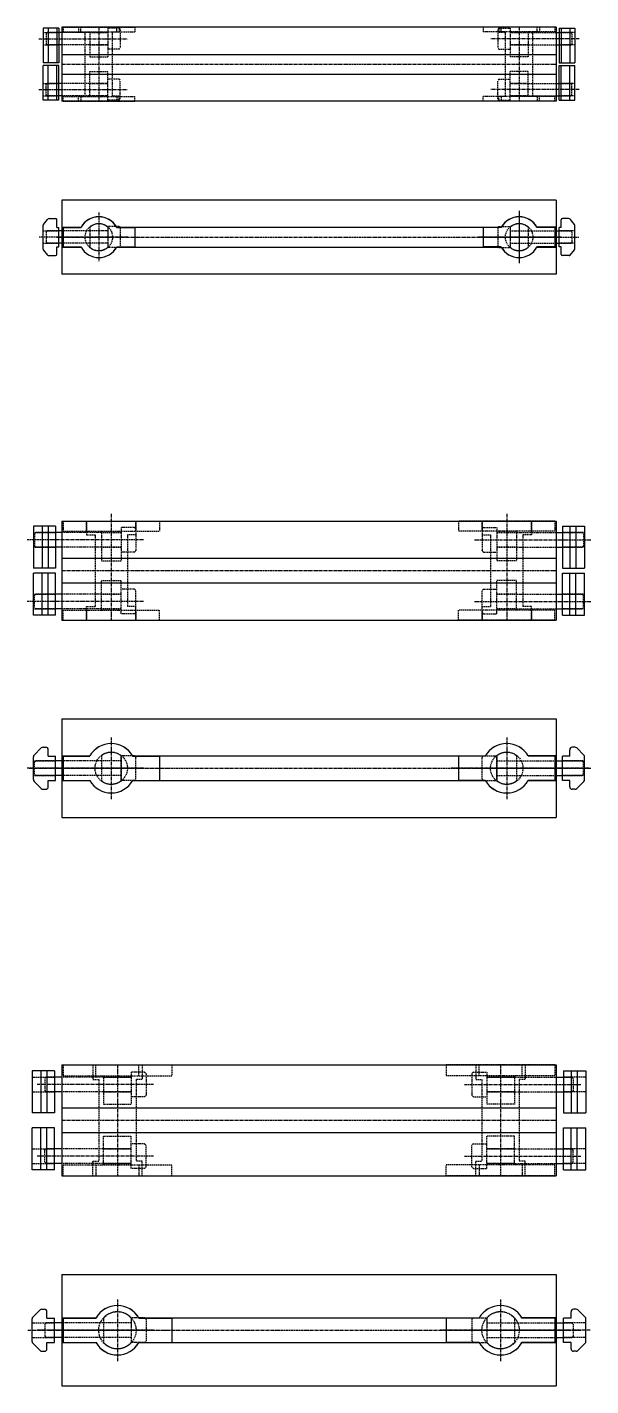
# Model space of a CAD drawing. Extents: x 11 to 684, y 12 to 652.
# Drawn here: x 456 to 684, y 102 to 652 of the extents above; entities that cross this region are included whole.
import ezdxf

# ---------------------------------------------------------------- set-up
doc = ezdxf.new("R2010")
doc.units = 0
doc.linetypes.add('CENTER', pattern=[2, 1.25, -0.25, 0.25, -0.25])
doc.linetypes.add('DASHED', pattern=[0.75, 0.5, -0.25])
doc.layers.get('0').update_dxf_attribs({"linetype": 'CONTINUOUS'})
doc.layers.add('CENTER', color=1, linetype='CENTER')

msp = doc.modelspace()

# ---------------------------------------------------------------- linework, layer by layer
at = {"color": 7, "linetype": 'CONTINUOUS'}
for p, q in [((469.26, 651.69), (462.96, 651.69)), ((462.96, 651.69), (462.96, 637.69)), ((464.96, 651.69), (464.96, 637.69)), ((468.46, 651.69), (468.46, 637.69)), ((469.26, 651.69), (469.26, 637.69)), ((470.46, 649.94), (469.26, 649.94)), ((670.46, 652.14), (470.46, 652.14)), ((470.46, 652.14), (470.46, 622.14)), ((670.46, 652.14), (670.46, 622.14)), ((670.46, 649.94), (671.66, 649.94)), ((671.66, 651.69), (677.96, 651.69)), ((671.66, 651.69), (671.66, 637.69)), ((672.46, 651.69), (672.46, 637.69)), ((675.96, 651.69), (675.96, 637.69)), ((677.96, 651.69), (677.96, 637.69)), ((470.46, 644.94), (469.26, 644.94)), ((670.46, 644.94), (671.66, 644.94)), ((470.46, 641.14), (670.46, 641.14)), ((469.26, 637.69), (462.96, 637.69)), ((469.26, 636.59), (462.96, 636.59)), ((462.96, 622.59), (462.96, 636.59)), ((464.96, 622.59), (464.96, 636.59)), ((468.46, 622.59), (468.46, 636.59)), ((469.26, 622.59), (469.26, 636.59)), ((470.46, 633.14), (670.46, 633.14)), ((671.66, 637.69), (677.96, 637.69)), ((671.66, 636.59), (677.96, 636.59)), ((671.66, 622.59), (671.66, 636.59)), ((672.46, 622.59), (672.46, 636.59)), ((675.96, 622.59), (675.96, 636.59)), ((677.96, 622.59), (677.96, 636.59)), ((470.46, 629.34), (469.26, 629.34)), ((670.46, 629.34), (671.66, 629.34)), ((469.26, 622.59), (462.96, 622.59)), ((470.46, 624.34), (469.26, 624.34)), ((670.46, 622.14), (470.46, 622.14)), ((670.46, 624.34), (671.66, 624.34)), ((671.66, 622.59), (677.96, 622.59)), ((670.46, 582.14), (470.46, 582.14)), ((470.46, 582.14), (470.46, 552.14)), ((670.46, 582.14), (670.46, 552.14)), ((463.07, 572.27), (464.66, 574.26)), ((465.44, 574.64), (467.96, 574.64)), ((468.46, 571.04), (468.46, 574.14)), ((672.46, 571.04), (672.46, 574.14)), ((675.48, 574.64), (672.96, 574.64)), ((677.85, 572.27), (676.26, 574.26)), ((462.96, 562.31), (462.96, 571.96)), ((468.46, 571.04), (469.26, 571.04)), ((469.26, 563.24), (469.26, 571.04)), ((470.96, 569.64), (469.26, 569.64)), ((470.46, 571.14), (478.25, 571.14)), ((470.96, 571.09), (470.96, 563.19)), ((470.96, 571.09), (478.24, 571.09)), ((492.68, 571.14), (648.25, 571.14)), ((492.68, 571.09), (499.96, 571.09)), ((499.96, 571.09), (499.96, 563.19)), ((640.96, 571.09), (640.96, 563.19)), ((648.24, 571.09), (640.96, 571.09)), ((670.46, 571.14), (662.68, 571.14)), ((662.68, 571.14), (670.46, 571.14)), ((669.96, 571.09), (662.68, 571.09)), ((669.96, 571.09), (669.96, 563.19)), ((669.96, 569.64), (671.66, 569.64)), ((671.66, 563.24), (671.66, 571.04)), ((672.46, 571.04), (671.66, 571.04)), ((677.96, 562.31), (677.96, 571.96)), ((464.81, 559.82), (463.07, 562)), ((468.46, 560.14), (468.46, 563.24)), ((468.46, 563.24), (469.26, 563.24)), ((470.96, 564.64), (469.26, 564.64)), ((470.46, 563.14), (478.25, 563.14)), ((470.96, 563.19), (478.2, 563.19)), ((492.68, 563.14), (648.25, 563.14)), ((492.73, 563.19), (499.96, 563.19)), ((648.2, 563.19), (640.96, 563.19)), ((670.46, 563.14), (662.68, 563.14)), ((662.68, 563.14), (670.46, 563.14)), ((669.96, 563.19), (662.73, 563.19)), ((669.96, 564.64), (671.66, 564.64)), ((672.46, 563.24), (671.66, 563.24)), ((672.46, 560.14), (672.46, 563.24)), ((676.11, 559.82), (677.85, 562)), ((465.2, 559.64), (467.96, 559.64)), ((675.72, 559.64), (672.96, 559.64)), ((670.46, 552.14), (470.46, 552.14)), ((470.46, 452.14), (670.46, 452.14)), ((470.46, 452.14), (470.46, 412.14)), ((670.46, 452.14), (670.46, 412.14)), ((458.96, 450.14), (458.96, 433.14)), ((467.96, 450.14), (458.96, 450.14)), ((462.46, 450.14), (462.46, 433.14)), ((464.96, 450.14), (464.96, 433.14)), ((467.96, 450.14), (467.96, 433.14)), ((470.46, 447.64), (467.96, 447.64)), ((670.46, 447.64), (672.96, 447.64)), ((672.96, 450.14), (672.96, 433.14)), ((672.96, 450.14), (681.96, 450.14)), ((675.96, 450.14), (675.96, 433.14)), ((678.46, 450.14), (678.46, 433.14)), ((681.96, 450.14), (681.96, 433.14)), ((470.46, 441.64), (467.96, 441.64)), ((670.46, 441.64), (672.96, 441.64)), ((470.46, 437.14), (670.46, 437.14)), ((467.96, 433.14), (458.96, 433.14)), ((458.96, 414.14), (458.96, 431.14)), ((467.96, 431.14), (458.96, 431.14)), ((462.46, 414.14), (462.46, 431.14)), ((464.96, 414.14), (464.96, 431.14)), ((467.96, 414.14), (467.96, 431.14)), ((672.96, 433.14), (681.96, 433.14)), ((672.96, 414.14), (672.96, 431.14)), ((672.96, 431.14), (681.96, 431.14)), ((675.96, 414.14), (675.96, 431.14)), ((678.46, 414.14), (678.46, 431.14)), ((681.96, 414.14), (681.96, 431.14)), ((470.46, 427.14), (670.46, 427.14)), ((470.46, 422.64), (467.96, 422.64)), ((670.46, 422.64), (672.96, 422.64)), ((467.96, 414.14), (458.96, 414.14)), ((470.46, 416.64), (467.96, 416.64)), ((670.46, 416.64), (672.96, 416.64)), ((672.96, 414.14), (681.96, 414.14)), ((470.46, 412.14), (670.46, 412.14)), ((470.46, 372.14), (670.46, 372.14)), ((470.46, 372.14), (470.46, 332.14)), ((670.46, 372.14), (670.46, 332.14)), ((462.17, 360.34), (459.26, 357.43)), ((462.88, 360.64), (463.96, 360.64)), ((464.96, 357.04), (464.96, 359.64)), ((675.96, 357.04), (675.96, 359.64)), ((678.05, 360.64), (676.96, 360.64)), ((678.76, 360.34), (681.67, 357.43)), ((458.96, 347.55), (458.96, 356.74)), ((464.96, 357.04), (467.96, 357.04)), ((467.96, 347.24), (467.96, 357.04)), ((470.96, 355.14), (467.96, 355.14)), ((470.46, 357.14), (481.8, 357.14)), ((470.96, 357.09), (470.96, 347.19)), ((470.96, 357.09), (481.77, 357.09)), ((499.12, 357.14), (641.8, 357.14)), ((499.15, 357.09), (509.96, 357.09)), ((509.96, 357.09), (509.96, 347.19)), ((630.96, 357.09), (630.96, 347.19)), ((641.77, 357.09), (630.96, 357.09)), ((670.46, 357.14), (659.12, 357.14)), ((659.12, 357.14), (670.46, 357.14)), ((669.96, 357.09), (659.15, 357.09)), ((669.96, 357.09), (669.96, 347.19)), ((669.96, 355.14), (672.96, 355.14)), ((675.96, 357.04), (672.96, 357.04)), ((672.96, 347.24), (672.96, 357.04)), ((681.96, 347.55), (681.96, 356.74)), ((462.17, 343.93), (459.26, 346.84)), ((464.96, 347.24), (467.96, 347.24)), ((464.96, 344.64), (464.96, 347.24)), ((470.96, 349.14), (467.96, 349.14)), ((470.46, 347.14), (481.8, 347.14)), ((470.96, 347.19), (481.77, 347.19)), ((499.12, 347.14), (641.8, 347.14)), ((499.15, 347.19), (509.96, 347.19)), ((641.77, 347.19), (630.96, 347.19)), ((670.46, 347.14), (659.12, 347.14)), ((659.12, 347.14), (670.46, 347.14)), ((669.96, 347.19), (659.15, 347.19)), ((669.96, 349.14), (672.96, 349.14)), ((675.96, 347.24), (672.96, 347.24)), ((675.96, 344.64), (675.96, 347.24)), ((678.75, 343.93), (681.67, 346.84)), ((462.88, 343.64), (463.96, 343.64)), ((678.05, 343.64), (676.96, 343.64)), ((470.46, 332.14), (670.46, 332.14)), ((470.46, 232.14), (670.46, 232.14)), ((470.46, 232.14), (470.46, 187.14)), ((670.46, 232.14), (670.46, 187.14)), ((458.46, 229.64), (458.46, 212.64)), ((467.46, 229.64), (458.46, 229.64)), ((461.96, 229.64), (461.96, 212.64)), ((464.46, 229.64), (464.46, 212.64)), ((467.46, 229.64), (467.46, 212.64)), ((470.46, 227.14), (467.46, 227.14)), ((670.46, 227.14), (673.46, 227.14)), ((673.46, 229.64), (673.46, 212.64)), ((673.46, 229.64), (682.46, 229.64)), ((676.46, 229.64), (676.46, 212.64)), ((678.96, 229.64), (678.96, 212.64)), ((682.46, 229.64), (682.46, 212.64)), ((470.46, 221.14), (467.46, 221.14)), ((670.46, 221.14), (673.46, 221.14)), ((470.46, 214.64), (670.46, 214.64)), ((467.46, 212.64), (458.46, 212.64)), ((673.46, 212.64), (682.46, 212.64)), ((458.46, 189.64), (458.46, 206.64)), ((467.46, 206.64), (458.46, 206.64)), ((461.96, 189.64), (461.96, 206.64)), ((464.46, 189.64), (464.46, 206.64)), ((467.46, 189.64), (467.46, 206.64)), ((470.46, 204.64), (670.46, 204.64)), ((673.46, 189.64), (673.46, 206.64)), ((673.46, 206.64), (682.46, 206.64)), ((676.46, 189.64), (676.46, 206.64)), ((678.96, 189.64), (678.96, 206.64)), ((682.46, 189.64), (682.46, 206.64)), ((470.46, 198.14), (467.46, 198.14)), ((670.46, 198.14), (673.46, 198.14)), ((467.46, 189.64), (458.46, 189.64)), ((470.46, 192.14), (467.46, 192.14)), ((470.46, 187.14), (670.46, 187.14)), ((670.46, 192.14), (673.46, 192.14)), ((673.46, 189.64), (682.46, 189.64)), ((470.46, 147.14), (670.46, 147.14)), ((470.46, 147.14), (470.46, 102.14)), ((670.46, 147.14), (670.46, 102.14)), ((461.67, 132.84), (458.76, 129.93)), ((462.38, 133.14), (463.46, 133.14)), ((464.46, 129.54), (464.46, 132.14)), ((676.46, 129.54), (676.46, 132.14)), ((678.55, 133.14), (677.46, 133.14)), ((679.26, 132.84), (682.17, 129.93)), ((458.46, 120.05), (458.46, 129.24)), ((464.46, 129.54), (467.46, 129.54)), ((467.46, 119.74), (467.46, 129.54)), ((470.96, 127.64), (467.46, 127.64)), ((470.46, 129.64), (484.3, 129.64)), ((470.96, 129.59), (470.96, 119.69)), ((470.96, 129.59), (484.27, 129.59)), ((501.62, 129.64), (639.3, 129.64)), ((501.65, 129.59), (514.96, 129.59)), ((514.96, 129.59), (514.96, 119.69)), ((625.96, 129.59), (625.96, 119.69)), ((639.27, 129.59), (625.96, 129.59)), ((670.46, 129.64), (656.62, 129.64)), ((656.62, 129.64), (670.46, 129.64)), ((669.96, 129.59), (656.65, 129.59)), ((669.96, 129.59), (669.96, 119.69)), ((669.96, 127.64), (673.46, 127.64)), ((676.46, 129.54), (673.46, 129.54)), ((673.46, 119.74), (673.46, 129.54)), ((682.46, 120.05), (682.46, 129.24)), ((470.96, 121.64), (467.46, 121.64)), ((669.96, 121.64), (673.46, 121.64)), ((461.67, 116.43), (458.76, 119.34)), ((462.38, 116.14), (463.46, 116.14)), ((464.46, 119.74), (467.46, 119.74)), ((464.46, 117.14), (464.46, 119.74)), ((470.46, 119.64), (484.3, 119.64)), ((470.96, 119.69), (484.27, 119.69)), ((501.62, 119.64), (639.3, 119.64)), ((501.65, 119.69), (514.96, 119.69)), ((639.27, 119.69), (625.96, 119.69)), ((670.46, 119.64), (656.62, 119.64)), ((656.62, 119.64), (670.46, 119.64)), ((669.96, 119.69), (656.65, 119.69)), ((676.46, 119.74), (673.46, 119.74)), ((676.46, 117.14), (676.46, 119.74)), ((678.55, 116.14), (677.46, 116.14)), ((679.25, 116.43), (682.17, 119.34)), ((470.46, 102.14), (670.46, 102.14))]:
    msp.add_line(p, q, dxfattribs=at)
at = {"color": 3, "linetype": 'DASHED'}
for p, q in [((462.96, 649.94), (469.26, 649.94)), ((464.55, 649.94), (464.11, 649.5)), ((464.11, 649.5), (464.11, 645.37)), ((469.26, 649.94), (464.55, 649.94)), ((489.11, 649.94), (470.46, 649.94)), ((470.96, 652.14), (499.96, 652.14)), ((470.96, 652.14), (470.96, 650.24)), ((470.96, 650.24), (499.96, 650.24)), ((477.21, 652.14), (477.21, 650.14)), ((477.21, 650.14), (479.91, 650.14)), ((478.2, 650.24), (478.2, 652.14)), ((479.91, 624.14), (479.91, 650.14)), ((481.81, 650.24), (481.81, 640.14)), ((481.81, 649.94), (489.11, 649.94)), ((493.61, 651.69), (489.11, 651.69)), ((489.11, 651.69), (489.11, 643.19)), ((489.11, 650.24), (489.11, 640.14)), ((491.01, 624.14), (491.01, 650.14)), ((493.71, 650.14), (491.01, 650.14)), ((492.73, 650.24), (492.73, 652.14)), ((493.61, 651.69), (494.11, 651.19)), ((493.71, 652.14), (493.71, 650.14)), ((494.11, 651.19), (494.11, 643.69)), ((499.96, 652.14), (499.96, 650.24)), ((669.96, 652.14), (640.96, 652.14)), ((640.96, 652.14), (640.96, 650.24)), ((669.96, 650.24), (640.96, 650.24)), ((647.31, 651.69), (646.81, 651.19)), ((646.81, 651.19), (646.81, 643.69)), ((647.21, 652.14), (647.21, 650.14)), ((647.21, 650.14), (649.91, 650.14)), ((647.31, 651.69), (651.81, 651.69)), ((648.2, 650.24), (648.2, 652.14)), ((649.91, 624.14), (649.91, 650.14)), ((651.81, 651.69), (651.81, 643.19)), ((651.81, 650.24), (651.81, 640.14)), ((659.11, 649.94), (651.81, 649.94)), ((651.81, 649.94), (670.46, 649.94)), ((659.11, 650.24), (659.11, 640.14)), ((661.01, 624.14), (661.01, 650.14)), ((663.71, 650.14), (661.01, 650.14)), ((662.73, 650.24), (662.73, 652.14)), ((663.71, 652.14), (663.71, 650.14)), ((669.96, 652.14), (669.96, 650.24)), ((671.66, 649.94), (676.38, 649.94)), ((677.96, 649.94), (671.66, 649.94)), ((676.38, 649.94), (676.81, 649.5)), ((676.81, 649.5), (676.81, 645.37)), ((462.96, 644.94), (469.26, 644.94)), ((464.55, 644.94), (464.11, 645.37)), ((469.26, 644.94), (464.55, 644.94)), ((489.11, 644.94), (470.46, 644.94)), ((481.81, 644.94), (489.11, 644.94)), ((493.61, 643.19), (494.11, 643.69)), ((647.31, 643.19), (646.81, 643.69)), ((659.11, 644.94), (651.81, 644.94)), ((651.81, 644.94), (670.46, 644.94)), ((671.66, 644.94), (676.38, 644.94)), ((677.96, 644.94), (671.66, 644.94)), ((676.38, 644.94), (676.81, 645.37)), ((481.81, 640.14), (489.11, 640.14)), ((493.61, 643.19), (489.11, 643.19)), ((647.31, 643.19), (651.81, 643.19)), ((659.11, 640.14), (651.81, 640.14)), ((481.81, 634.14), (489.11, 634.14)), ((481.81, 624.04), (481.81, 634.14)), ((489.11, 624.04), (489.11, 634.14)), ((659.11, 634.14), (651.81, 634.14)), ((651.81, 624.04), (651.81, 634.14)), ((659.11, 624.04), (659.11, 634.14)), ((462.96, 629.34), (469.26, 629.34)), ((464.55, 629.34), (464.11, 628.9)), ((464.11, 624.77), (464.11, 628.9)), ((469.26, 629.34), (464.55, 629.34)), ((489.11, 629.34), (470.46, 629.34)), ((481.81, 629.34), (489.11, 629.34)), ((493.61, 631.09), (489.11, 631.09)), ((489.11, 622.59), (489.11, 631.09)), ((493.61, 631.09), (494.11, 630.59)), ((494.11, 623.09), (494.11, 630.59)), ((647.31, 631.09), (646.81, 630.59)), ((646.81, 623.09), (646.81, 630.59)), ((647.31, 631.09), (651.81, 631.09)), ((651.81, 622.59), (651.81, 631.09)), ((659.11, 629.34), (651.81, 629.34)), ((651.81, 629.34), (670.46, 629.34)), ((671.66, 629.34), (676.38, 629.34)), ((677.96, 629.34), (671.66, 629.34)), ((676.38, 629.34), (676.81, 628.9)), ((676.81, 624.77), (676.81, 628.9)), ((462.96, 624.34), (469.26, 624.34)), ((464.55, 624.34), (464.11, 624.77)), ((469.26, 624.34), (464.55, 624.34)), ((489.11, 624.34), (470.46, 624.34)), ((470.96, 624.04), (499.96, 624.04)), ((470.96, 622.14), (470.96, 624.04)), ((470.96, 622.14), (499.96, 622.14)), ((477.21, 622.14), (477.21, 624.14)), ((477.21, 624.14), (479.91, 624.14)), ((478.2, 624.04), (478.2, 622.14)), ((481.81, 624.34), (489.11, 624.34)), ((493.61, 622.59), (489.11, 622.59)), ((493.71, 624.14), (491.01, 624.14)), ((492.73, 624.04), (492.73, 622.14)), ((493.61, 622.59), (494.11, 623.09)), ((493.71, 622.14), (493.71, 624.14)), ((499.96, 622.14), (499.96, 624.04)), ((669.96, 624.04), (640.96, 624.04)), ((640.96, 622.14), (640.96, 624.04)), ((669.96, 622.14), (640.96, 622.14)), ((647.31, 622.59), (646.81, 623.09)), ((647.21, 622.14), (647.21, 624.14)), ((647.21, 624.14), (649.91, 624.14)), ((647.31, 622.59), (651.81, 622.59)), ((648.2, 624.04), (648.2, 622.14)), ((659.11, 624.34), (651.81, 624.34)), ((651.81, 624.34), (670.46, 624.34)), ((663.71, 624.14), (661.01, 624.14)), ((662.73, 624.04), (662.73, 622.14)), ((663.71, 622.14), (663.71, 624.14)), ((669.96, 622.14), (669.96, 624.04)), ((677.96, 624.34), (671.66, 624.34)), ((671.66, 624.34), (676.38, 624.34)), ((676.38, 624.34), (676.81, 624.77)), ((462.96, 569.64), (469.26, 569.64)), ((464.55, 569.64), (464.11, 569.2)), ((464.11, 569.2), (464.11, 565.07)), ((469.26, 569.64), (464.55, 569.64)), ((489.11, 569.64), (470.96, 569.64)), ((481.81, 571.15), (481.81, 567.44)), ((481.81, 567.44), (482.11, 567.14)), ((481.81, 566.84), (482.11, 567.14)), ((481.81, 566.84), (481.81, 563.05)), ((489.11, 567.44), (488.81, 567.14)), ((489.11, 566.84), (488.81, 567.14)), ((493.61, 571.39), (489.11, 571.39)), ((489.11, 571.39), (489.11, 562.89)), ((489.11, 571.15), (489.11, 567.44)), ((489.11, 566.84), (489.11, 563.05)), ((493.61, 571.39), (494.11, 570.89)), ((494.11, 570.89), (494.11, 563.39)), ((647.31, 571.39), (646.81, 570.89)), ((646.81, 570.89), (646.81, 563.39)), ((647.31, 571.39), (651.81, 571.39)), ((651.81, 571.39), (651.81, 562.89)), ((651.81, 571.15), (651.81, 567.44)), ((651.81, 569.64), (669.96, 569.64)), ((651.81, 567.44), (652.11, 567.14)), ((651.81, 566.84), (652.11, 567.14)), ((651.81, 566.84), (651.81, 563.05)), ((659.11, 567.44), (658.81, 567.14)), ((659.11, 566.84), (658.81, 567.14)), ((659.11, 571.15), (659.11, 567.44)), ((659.11, 566.84), (659.11, 563.05)), ((671.66, 569.64), (676.38, 569.64)), ((677.96, 569.64), (671.66, 569.64)), ((676.38, 569.64), (676.81, 569.2)), ((676.81, 569.2), (676.81, 565.07)), ((462.96, 564.64), (469.26, 564.64)), ((464.55, 564.64), (464.11, 565.07)), ((469.26, 564.64), (464.55, 564.64)), ((489.11, 564.64), (470.96, 564.64)), ((493.61, 562.89), (489.11, 562.89)), ((493.61, 562.89), (494.11, 563.39)), ((647.31, 562.89), (646.81, 563.39)), ((647.31, 562.89), (651.81, 562.89)), ((651.81, 564.64), (669.96, 564.64)), ((671.66, 564.64), (676.38, 564.64)), ((677.96, 564.64), (671.66, 564.64)), ((676.38, 564.64), (676.81, 565.07)), ((470.96, 452.14), (509.96, 452.14)), ((470.96, 452.14), (470.96, 448.14)), ((480.46, 448.14), (480.46, 452.14)), ((480.46, 452.14), (480.46, 446.64)), ((500.46, 448.14), (500.46, 452.14)), ((500.46, 452.14), (500.46, 446.64)), ((509.96, 452.14), (509.96, 448.14)), ((669.96, 452.14), (630.96, 452.14)), ((630.96, 452.14), (630.96, 448.14)), ((640.46, 448.14), (640.46, 452.14)), ((640.46, 452.14), (640.46, 446.64)), ((660.46, 448.14), (660.46, 452.14)), ((660.46, 452.14), (660.46, 446.64)), ((669.96, 452.14), (669.96, 448.14)), ((458.96, 447.64), (467.96, 447.64)), ((460.01, 447.64), (459.46, 447.09)), ((459.46, 447.1), (459.46, 442.18)), ((467.96, 447.64), (460.01, 447.64)), ((494.46, 447.64), (470.46, 447.64)), ((470.96, 448.14), (509.96, 448.14)), ((480.46, 446.64), (483.91, 446.64)), ((483.91, 446.64), (483.91, 417.64)), ((486.46, 448.14), (486.46, 436.14)), ((486.46, 447.64), (494.46, 447.64)), ((494.46, 449.64), (494.46, 439.64)), ((499.86, 449.64), (494.46, 449.64)), ((494.46, 448.14), (494.46, 436.14)), ((497.01, 446.64), (497.01, 417.64)), ((500.46, 446.64), (497.01, 446.64)), ((497.16, 449.64), (497.16, 449.64)), ((498.51, 449.64), (498.51, 449.64)), ((499.86, 449.64), (500.46, 449.04)), ((500.46, 449.04), (500.46, 440.24)), ((669.96, 448.14), (630.96, 448.14)), ((641.06, 449.64), (640.46, 449.04)), ((640.46, 449.04), (640.46, 440.24)), ((640.46, 446.64), (643.91, 446.64)), ((641.06, 449.64), (646.46, 449.64)), ((642.41, 449.64), (642.41, 449.64)), ((643.76, 449.64), (643.76, 449.64)), ((643.91, 446.64), (643.91, 417.64)), ((646.46, 449.64), (646.46, 439.64)), ((646.46, 448.14), (646.46, 436.14)), ((654.46, 447.64), (646.46, 447.64)), ((646.46, 447.64), (670.46, 447.64)), ((654.46, 448.14), (654.46, 436.14)), ((657.01, 446.64), (657.01, 417.64)), ((660.46, 446.64), (657.01, 446.64)), ((672.96, 447.64), (680.91, 447.64)), ((681.96, 447.64), (672.96, 447.64)), ((680.91, 447.64), (681.46, 447.09)), ((681.46, 447.1), (681.46, 442.18)), ((458.96, 441.64), (467.96, 441.64)), ((459.46, 442.18), (460, 441.64)), ((467.96, 441.64), (460, 441.64)), ((494.46, 441.64), (470.46, 441.64)), ((486.46, 441.64), (494.46, 441.64)), ((499.86, 439.64), (500.46, 440.24)), ((641.06, 439.64), (640.46, 440.24)), ((654.46, 441.64), (646.46, 441.64)), ((646.46, 441.64), (670.46, 441.64)), ((672.96, 441.64), (680.92, 441.64)), ((681.96, 441.64), (672.96, 441.64)), ((681.46, 442.18), (680.92, 441.64)), ((486.46, 436.14), (494.46, 436.14)), ((499.86, 439.64), (494.46, 439.64)), ((641.06, 439.64), (646.46, 439.64)), ((654.46, 436.14), (646.46, 436.14)), ((486.46, 428.14), (494.46, 428.14)), ((486.46, 416.14), (486.46, 428.14)), ((494.46, 416.14), (494.46, 428.14)), ((494.46, 414.64), (494.46, 424.64)), ((499.86, 424.64), (494.46, 424.64)), ((499.86, 424.64), (500.46, 424.04)), ((500.46, 415.24), (500.46, 424.04)), ((641.06, 424.64), (640.46, 424.04)), ((640.46, 415.24), (640.46, 424.04)), ((641.06, 424.64), (646.46, 424.64)), ((654.46, 428.14), (646.46, 428.14)), ((646.46, 416.14), (646.46, 428.14)), ((646.46, 414.64), (646.46, 424.64)), ((654.46, 416.14), (654.46, 428.14)), ((458.96, 422.64), (467.96, 422.64)), ((459.46, 422.1), (460, 422.64)), ((459.46, 417.18), (459.46, 422.1)), ((467.96, 422.64), (460, 422.64)), ((494.46, 422.64), (470.46, 422.64)), ((486.46, 422.64), (494.46, 422.64)), ((654.46, 422.64), (646.46, 422.64)), ((646.46, 422.64), (670.46, 422.64)), ((672.96, 422.64), (680.92, 422.64)), ((681.96, 422.64), (672.96, 422.64)), ((681.46, 422.1), (680.92, 422.64)), ((681.46, 417.18), (681.46, 422.1)), ((458.96, 416.64), (467.96, 416.64)), ((460.01, 416.64), (459.46, 417.19)), ((467.96, 416.64), (460.01, 416.64)), ((494.46, 416.64), (470.46, 416.64)), ((470.96, 416.14), (509.96, 416.14)), ((470.96, 412.14), (470.96, 416.14)), ((480.46, 412.14), (480.46, 417.64)), ((480.46, 417.64), (483.91, 417.64)), ((480.46, 416.14), (480.46, 412.14)), ((486.46, 416.64), (494.46, 416.64)), ((499.86, 414.64), (494.46, 414.64)), ((500.46, 417.64), (497.01, 417.64)), ((497.16, 414.64), (497.16, 414.64)), ((498.51, 414.64), (498.51, 414.64)), ((499.86, 414.64), (500.46, 415.24)), ((500.46, 412.14), (500.46, 417.64)), ((500.46, 416.14), (500.46, 412.14)), ((509.96, 412.14), (509.96, 416.14)), ((669.96, 416.14), (630.96, 416.14)), ((630.96, 412.14), (630.96, 416.14)), ((640.46, 412.14), (640.46, 417.64)), ((640.46, 417.64), (643.91, 417.64)), ((640.46, 416.14), (640.46, 412.14)), ((641.06, 414.64), (640.46, 415.24)), ((641.06, 414.64), (646.46, 414.64)), ((642.41, 414.64), (642.41, 414.64)), ((643.76, 414.64), (643.76, 414.64)), ((654.46, 416.64), (646.46, 416.64)), ((646.46, 416.64), (670.46, 416.64)), ((660.46, 417.64), (657.01, 417.64)), ((660.46, 412.14), (660.46, 417.64)), ((660.46, 416.14), (660.46, 412.14)), ((669.96, 412.14), (669.96, 416.14)), ((672.96, 416.64), (680.91, 416.64)), ((681.96, 416.64), (672.96, 416.64)), ((680.91, 416.64), (681.46, 417.19)), ((470.96, 412.14), (509.96, 412.14)), ((669.96, 412.14), (630.96, 412.14)), ((458.96, 355.14), (467.96, 355.14)), ((459.46, 354.6), (460, 355.14)), ((459.46, 349.68), (459.46, 354.6)), ((467.96, 355.14), (460, 355.14)), ((494.46, 355.14), (470.96, 355.14)), ((486.46, 357.2), (486.46, 352.44)), ((486.46, 352.44), (486.76, 352.14)), ((486.46, 351.84), (486.76, 352.14)), ((494.46, 352.44), (494.16, 352.14)), ((494.46, 351.84), (494.16, 352.14)), ((494.46, 357.2), (494.46, 352.44)), ((494.46, 347.14), (494.46, 357.14)), ((499.86, 357.14), (494.46, 357.14)), ((499.86, 357.14), (500.46, 356.54)), ((500.46, 347.74), (500.46, 356.54)), ((641.06, 357.14), (640.46, 356.54)), ((640.46, 347.74), (640.46, 356.54)), ((641.06, 357.14), (646.46, 357.14)), ((646.46, 357.2), (646.46, 352.44)), ((646.46, 347.14), (646.46, 357.14)), ((646.46, 355.14), (669.96, 355.14)), ((646.46, 352.44), (646.76, 352.14)), ((646.46, 351.84), (646.76, 352.14)), ((654.46, 352.44), (654.16, 352.14)), ((654.46, 351.84), (654.16, 352.14)), ((654.46, 357.2), (654.46, 352.44)), ((672.96, 355.14), (680.92, 355.14)), ((681.96, 355.14), (672.96, 355.14)), ((681.46, 354.6), (680.92, 355.14)), ((681.46, 349.68), (681.46, 354.6)), ((458.96, 349.14), (467.96, 349.14)), ((460.01, 349.14), (459.46, 349.69)), ((467.96, 349.14), (460.01, 349.14)), ((494.46, 349.14), (470.96, 349.14)), ((486.46, 351.84), (486.46, 347.08)), ((494.46, 351.84), (494.46, 347.08)), ((499.86, 347.14), (494.46, 347.14)), ((497.16, 347.14), (497.16, 347.14)), ((498.51, 347.14), (498.51, 347.14)), ((499.86, 347.14), (500.46, 347.74)), ((641.06, 347.14), (640.46, 347.74)), ((641.06, 347.14), (646.46, 347.14)), ((642.41, 347.14), (642.41, 347.14)), ((643.76, 347.14), (643.76, 347.14)), ((646.46, 351.84), (646.46, 347.08)), ((646.46, 349.14), (669.96, 349.14)), ((654.46, 351.84), (654.46, 347.08)), ((672.96, 349.14), (680.91, 349.14)), ((681.96, 349.14), (672.96, 349.14)), ((680.91, 349.14), (681.46, 349.69)), ((470.96, 232.14), (514.96, 232.14)), ((470.96, 232.14), (470.96, 227.64)), ((482.96, 232.14), (482.96, 226.14)), ((484.27, 227.64), (484.27, 232.14)), ((501.65, 227.64), (501.65, 232.14)), ((502.96, 232.14), (502.96, 226.14)), ((514.96, 232.14), (514.96, 227.64)), ((669.96, 232.14), (625.96, 232.14)), ((625.96, 232.14), (625.96, 227.64)), ((637.96, 232.14), (637.96, 226.14)), ((639.27, 227.64), (639.27, 232.14)), ((656.65, 227.64), (656.65, 232.14)), ((657.96, 232.14), (657.96, 226.14)), ((669.96, 232.14), (669.96, 227.64)), ((458.46, 227.14), (467.46, 227.14)), ((464.11, 227.14), (463.56, 226.59)), ((463.56, 226.6), (463.56, 221.68)), ((467.46, 227.14), (464.11, 227.14)), ((498.56, 227.14), (470.46, 227.14)), ((470.96, 227.64), (514.96, 227.64)), ((482.96, 226.14), (485.41, 226.14)), ((485.41, 226.14), (485.41, 193.14)), ((487.36, 227.64), (487.36, 216.14)), ((487.36, 227.14), (498.56, 227.14)), ((498.56, 229.14), (498.56, 219.14)), ((503.96, 229.14), (498.56, 229.14)), ((498.56, 227.64), (498.56, 216.14)), ((500.51, 226.14), (500.51, 193.14)), ((502.96, 226.14), (500.51, 226.14)), ((501.26, 229.14), (501.26, 229.14)), ((502.61, 229.14), (502.61, 229.14)), ((503.96, 229.14), (504.56, 228.54)), ((504.56, 228.54), (504.56, 219.74)), ((669.96, 227.64), (625.96, 227.64)), ((636.96, 229.14), (636.36, 228.54)), ((636.36, 228.54), (636.36, 219.74)), ((636.96, 229.14), (642.36, 229.14)), ((637.96, 226.14), (640.41, 226.14)), ((638.31, 229.14), (638.31, 229.14)), ((639.66, 229.14), (639.66, 229.14)), ((640.41, 226.14), (640.41, 193.14)), ((642.36, 229.14), (642.36, 219.14)), ((642.36, 227.64), (642.36, 216.14)), ((653.56, 227.14), (642.36, 227.14)), ((642.36, 227.14), (670.46, 227.14)), ((653.56, 227.64), (653.56, 216.14)), ((655.51, 226.14), (655.51, 193.14)), ((657.96, 226.14), (655.51, 226.14)), ((673.46, 227.14), (676.81, 227.14)), ((682.46, 227.14), (673.46, 227.14)), ((676.81, 227.14), (677.36, 226.59)), ((677.36, 226.6), (677.36, 221.68)), ((458.46, 221.14), (467.46, 221.14)), ((463.56, 221.68), (464.1, 221.14)), ((467.46, 221.14), (464.1, 221.14)), ((498.56, 221.14), (470.46, 221.14)), ((487.36, 221.14), (498.56, 221.14)), ((653.56, 221.14), (642.36, 221.14)), ((642.36, 221.14), (670.46, 221.14)), ((673.46, 221.14), (676.82, 221.14)), ((682.46, 221.14), (673.46, 221.14)), ((677.36, 221.68), (676.82, 221.14)), ((487.36, 216.14), (498.56, 216.14)), ((503.96, 219.14), (498.56, 219.14)), ((503.96, 219.14), (504.56, 219.74)), ((636.96, 219.14), (636.36, 219.74)), ((636.96, 219.14), (642.36, 219.14)), ((653.56, 216.14), (642.36, 216.14)), ((458.46, 198.14), (467.46, 198.14)), ((463.56, 197.6), (464.1, 198.14)), ((467.46, 198.14), (464.1, 198.14)), ((498.56, 198.14), (470.46, 198.14)), ((487.36, 203.14), (498.56, 203.14)), ((487.36, 191.64), (487.36, 203.14)), ((487.36, 198.14), (498.56, 198.14)), ((498.56, 191.64), (498.56, 203.14)), ((498.56, 190.14), (498.56, 200.14)), ((503.96, 200.14), (498.56, 200.14)), ((503.96, 200.14), (504.56, 199.54)), ((504.56, 190.74), (504.56, 199.54)), ((636.96, 200.14), (636.36, 199.54)), ((636.36, 190.74), (636.36, 199.54)), ((636.96, 200.14), (642.36, 200.14)), ((653.56, 203.14), (642.36, 203.14)), ((642.36, 191.64), (642.36, 203.14)), ((642.36, 190.14), (642.36, 200.14)), ((653.56, 198.14), (642.36, 198.14)), ((642.36, 198.14), (670.46, 198.14)), ((653.56, 191.64), (653.56, 203.14)), ((673.46, 198.14), (676.82, 198.14)), ((682.46, 198.14), (673.46, 198.14)), ((677.36, 197.6), (676.82, 198.14)), ((463.56, 192.68), (463.56, 197.6)), ((464.11, 192.14), (463.56, 192.69)), ((482.96, 187.14), (482.96, 193.14)), ((482.96, 193.14), (485.41, 193.14)), ((502.96, 193.14), (500.51, 193.14)), ((502.96, 187.14), (502.96, 193.14)), ((637.96, 187.14), (637.96, 193.14)), ((637.96, 193.14), (640.41, 193.14)), ((657.96, 193.14), (655.51, 193.14)), ((657.96, 187.14), (657.96, 193.14)), ((676.81, 192.14), (677.36, 192.69)), ((677.36, 192.68), (677.36, 197.6)), ((458.46, 192.14), (467.46, 192.14)), ((467.46, 192.14), (464.11, 192.14)), ((498.56, 192.14), (470.46, 192.14)), ((470.96, 191.64), (514.96, 191.64)), ((470.96, 187.14), (470.96, 191.64)), ((470.96, 187.14), (514.96, 187.14)), ((484.27, 191.64), (484.27, 187.14)), ((487.36, 192.14), (498.56, 192.14)), ((503.96, 190.14), (498.56, 190.14)), ((501.26, 190.14), (501.26, 190.14)), ((501.65, 191.64), (501.65, 187.14)), ((502.61, 190.14), (502.61, 190.14)), ((503.96, 190.14), (504.56, 190.74)), ((514.96, 187.14), (514.96, 191.64)), ((669.96, 191.64), (625.96, 191.64)), ((625.96, 187.14), (625.96, 191.64)), ((669.96, 187.14), (625.96, 187.14)), ((636.96, 190.14), (636.36, 190.74)), ((636.96, 190.14), (642.36, 190.14)), ((638.31, 190.14), (638.31, 190.14)), ((639.27, 191.64), (639.27, 187.14)), ((639.66, 190.14), (639.66, 190.14)), ((653.56, 192.14), (642.36, 192.14)), ((642.36, 192.14), (670.46, 192.14)), ((656.65, 191.64), (656.65, 187.14)), ((669.96, 187.14), (669.96, 191.64)), ((673.46, 192.14), (676.81, 192.14)), ((682.46, 192.14), (673.46, 192.14)), ((458.46, 127.64), (467.46, 127.64)), ((464.11, 127.64), (463.56, 127.09)), ((463.56, 127.1), (463.56, 122.18)), ((467.46, 127.64), (464.11, 127.64)), ((498.56, 127.64), (470.96, 127.64)), ((487.36, 129.55), (487.36, 124.94)), ((498.56, 129.64), (498.56, 119.64)), ((503.96, 129.64), (498.56, 129.64)), ((498.56, 129.55), (498.56, 124.94)), ((501.26, 129.64), (501.26, 129.64)), ((502.61, 129.64), (502.61, 129.64)), ((503.96, 129.64), (504.56, 129.04)), ((504.56, 129.04), (504.56, 120.24)), ((636.96, 129.64), (636.36, 129.04)), ((636.36, 129.04), (636.36, 120.24)), ((636.96, 129.64), (642.36, 129.64)), ((638.31, 129.64), (638.31, 129.64)), ((639.66, 129.64), (639.66, 129.64)), ((642.36, 129.64), (642.36, 119.64)), ((642.36, 129.55), (642.36, 124.94)), ((642.36, 127.64), (669.96, 127.64)), ((653.56, 129.55), (653.56, 124.94)), ((673.46, 127.64), (676.81, 127.64)), ((682.46, 127.64), (673.46, 127.64)), ((676.81, 127.64), (677.36, 127.09)), ((677.36, 127.1), (677.36, 122.18)), ((458.46, 121.64), (467.46, 121.64)), ((463.56, 122.18), (464.1, 121.64)), ((467.46, 121.64), (464.1, 121.64)), ((498.56, 121.64), (470.96, 121.64)), ((487.36, 124.94), (487.66, 124.64)), ((487.36, 124.34), (487.66, 124.64)), ((487.36, 124.34), (487.36, 119.72)), ((498.56, 124.94), (498.26, 124.64)), ((498.56, 124.34), (498.26, 124.64)), ((498.56, 124.34), (498.56, 119.72)), ((642.36, 124.94), (642.66, 124.64)), ((642.36, 124.34), (642.66, 124.64)), ((642.36, 124.34), (642.36, 119.72)), ((642.36, 121.64), (669.96, 121.64)), ((653.56, 124.94), (653.26, 124.64)), ((653.56, 124.34), (653.26, 124.64)), ((653.56, 124.34), (653.56, 119.72)), ((673.46, 121.64), (676.82, 121.64)), ((682.46, 121.64), (673.46, 121.64)), ((677.36, 122.18), (676.82, 121.64)), ((503.96, 119.64), (498.56, 119.64)), ((503.96, 119.64), (504.56, 120.24)), ((636.96, 119.64), (636.36, 120.24)), ((636.96, 119.64), (642.36, 119.64))]:
    msp.add_line(p, q, dxfattribs=at)
for centre, radius in [((485.46, 567.14), 5.55), ((655.46, 567.14), 5.55), ((490.46, 352.14), 6.55), ((650.46, 352.14), 6.55), ((492.96, 124.64), 7.55), ((647.96, 124.64), 7.55)]:
    msp.add_circle(centre, radius, dxfattribs=at)
at = {"color": 7, "linetype": 'CONTINUOUS'}
for centre, radius, start, end in [((463.46, 571.96), 0.5, 141.3402, 180), ((465.44, 573.64), 1, 90, 141.3402), ((467.96, 574.14), 0.5, 0, 90), ((485.46, 567.1), 8.25, 28.8989, 151.1011), ((485.46, 567.14), 8.25, 29.0025, 150.9975), ((655.46, 567.1), 8.25, 28.8989, 151.1011), ((655.46, 567.14), 8.25, 29.0025, 150.9975), ((672.96, 574.14), 0.5, 90, 180), ((675.48, 573.64), 1, 38.6598, 90), ((677.46, 571.96), 0.5, 0, 38.6598), ((463.46, 562.31), 0.5, 180, 218.6598), ((485.46, 567.1), 8.25, 208.3144, 331.6856), ((485.46, 567.14), 8.25, 209.0025, 330.9975), ((655.46, 567.1), 8.25, 208.3144, 331.6856), ((655.46, 567.14), 8.25, 209.0025, 330.9975), ((677.46, 562.31), 0.5, 321.3402, 0), ((465.2, 560.14), 0.5, 218.6598, 270), ((467.96, 560.14), 0.5, 270, 0), ((672.96, 560.14), 0.5, 180, 270), ((675.72, 560.14), 0.5, 270, 321.3402), ((462.88, 359.64), 1, 90, 135), ((463.96, 359.64), 1, 360, 90), ((490.46, 352.14), 10, 29.6698, 150.3302), ((490.46, 352.14), 10, 30, 150), ((650.46, 352.14), 10, 29.6698, 150.3302), ((650.46, 352.14), 10, 30, 150), ((676.96, 359.64), 1, 90, 180), ((678.05, 359.64), 1, 45, 90), ((459.96, 356.72), 1, 135, 180), ((680.96, 356.72), 1, 0, 45), ((459.96, 347.55), 1, 180, 225), ((490.46, 352.14), 10, 209.6698, 330.3302), ((490.46, 352.14), 10, 210, 330), ((650.46, 352.14), 10, 209.6698, 330.3302), ((650.46, 352.14), 10, 210, 330), ((680.96, 347.55), 1, 315, 0), ((462.88, 344.64), 1, 225, 270), ((463.96, 344.64), 1, 270, 360), ((676.96, 344.64), 1, 180, 270), ((678.05, 344.64), 1, 270, 315), ((462.38, 132.14), 1, 90, 135), ((463.46, 132.14), 1, 360, 90), ((492.96, 124.64), 10, 29.6698, 150.3302), ((492.96, 124.64), 10, 30, 150), ((647.96, 124.64), 10, 29.6698, 150.3302), ((647.96, 124.64), 10, 30, 150), ((677.46, 132.14), 1, 90, 180), ((678.55, 132.14), 1, 45, 90), ((459.46, 129.22), 1, 135, 180), ((681.46, 129.22), 1, 0, 45), ((459.46, 120.05), 1, 180, 225), ((462.38, 117.14), 1, 225, 270), ((463.46, 117.14), 1, 270, 360), ((492.96, 124.64), 10, 209.6698, 330.3302), ((492.96, 124.64), 10, 210, 330), ((647.96, 124.64), 10, 209.6698, 330.3302), ((647.96, 124.64), 10, 210, 330), ((677.46, 117.14), 1, 180, 270), ((678.55, 117.14), 1, 270, 315), ((681.46, 120.05), 1, 315, 0)]:
    msp.add_arc(centre, radius, start, end, dxfattribs=at)
at = {"color": 3, "linetype": 'DASHED'}
for centre, radius, start, end in [((485.46, 567.1), 5.45, 47.9542, 132.0458), ((655.46, 567.1), 5.45, 47.9542, 132.0458), ((485.46, 567.1), 5.45, 227.9542, 312.0458), ((655.46, 567.1), 5.45, 227.9542, 312.0458), ((490.46, 352.14), 6.45, 51.6725, 128.3275), ((650.46, 352.14), 6.45, 51.6725, 128.3275), ((490.46, 352.14), 6.45, 231.6725, 308.3275), ((650.46, 352.14), 6.45, 231.6725, 308.3275), ((492.96, 124.64), 7.45, 41.2641, 138.7359), ((647.96, 124.64), 7.45, 41.2641, 138.7359), ((492.96, 124.64), 7.45, 221.2641, 318.7359), ((647.96, 124.64), 7.45, 221.2641, 318.7359)]:
    msp.add_arc(centre, radius, start, end, dxfattribs=at)
at = {"layer": 'CENTER', "color": 1, "linetype": 'CENTER'}
for p, q in [((485.46, 652.14), (485.46, 622.14)), ((655.46, 652.14), (655.46, 622.14)), ((461.11, 647.44), (497.11, 647.44)), ((679.81, 647.44), (643.81, 647.44)), ((470.46, 637.14), (670.46, 637.14)), ((461.11, 626.84), (497.11, 626.84)), ((679.81, 626.84), (643.81, 626.84)), ((655.46, 577.85), (655.46, 556.35)), ((485.46, 577.1), (485.46, 557.1)), ((655.46, 577.1), (655.46, 557.1)), ((497.11, 567.14), (461.11, 567.14)), ((468.46, 567.14), (502.46, 567.14)), ((470.46, 567.14), (670.46, 567.14)), ((672.46, 567.14), (638.46, 567.14)), ((643.81, 567.14), (679.81, 567.14)), ((490.46, 455.14), (490.46, 412.14)), ((650.46, 455.14), (650.46, 412.14)), ((503.46, 444.64), (456.46, 444.64)), ((637.46, 444.64), (684.46, 444.64)), ((470.46, 432.14), (670.46, 432.14)), ((503.46, 419.64), (456.46, 419.64)), ((637.46, 419.64), (684.46, 419.64)), ((490.46, 364.64), (490.46, 339.64)), ((650.46, 364.64), (650.46, 339.64)), ((503.46, 352.14), (456.46, 352.14)), ((457.21, 352.14), (469.95, 352.14)), ((467.96, 352.14), (512.96, 352.14)), ((470.46, 352.14), (670.46, 352.14)), ((672.96, 352.14), (627.96, 352.14)), ((637.46, 352.14), (684.46, 352.14)), ((683.71, 352.14), (670.97, 352.14)), ((492.96, 232.14), (492.96, 187.14)), ((647.96, 232.14), (647.96, 187.14)), ((507.56, 224.14), (460.56, 224.14)), ((633.36, 224.14), (680.36, 224.14)), ((470.46, 209.64), (670.46, 209.64)), ((507.56, 195.14), (460.56, 195.14)), ((633.36, 195.14), (680.36, 195.14)), ((492.96, 137.14), (492.96, 112.14)), ((647.96, 137.14), (647.96, 112.14)), ((456.71, 124.64), (469.45, 124.64)), ((507.56, 124.64), (460.56, 124.64)), ((468.46, 124.64), (517.46, 124.64)), ((472.96, 124.64), (670.46, 124.64)), ((672.46, 124.64), (623.46, 124.64)), ((633.36, 124.64), (680.36, 124.64)), ((684.21, 124.64), (671.47, 124.64))]:
    msp.add_line(p, q, dxfattribs=at)

doc.saveas('drawing.dxf')
